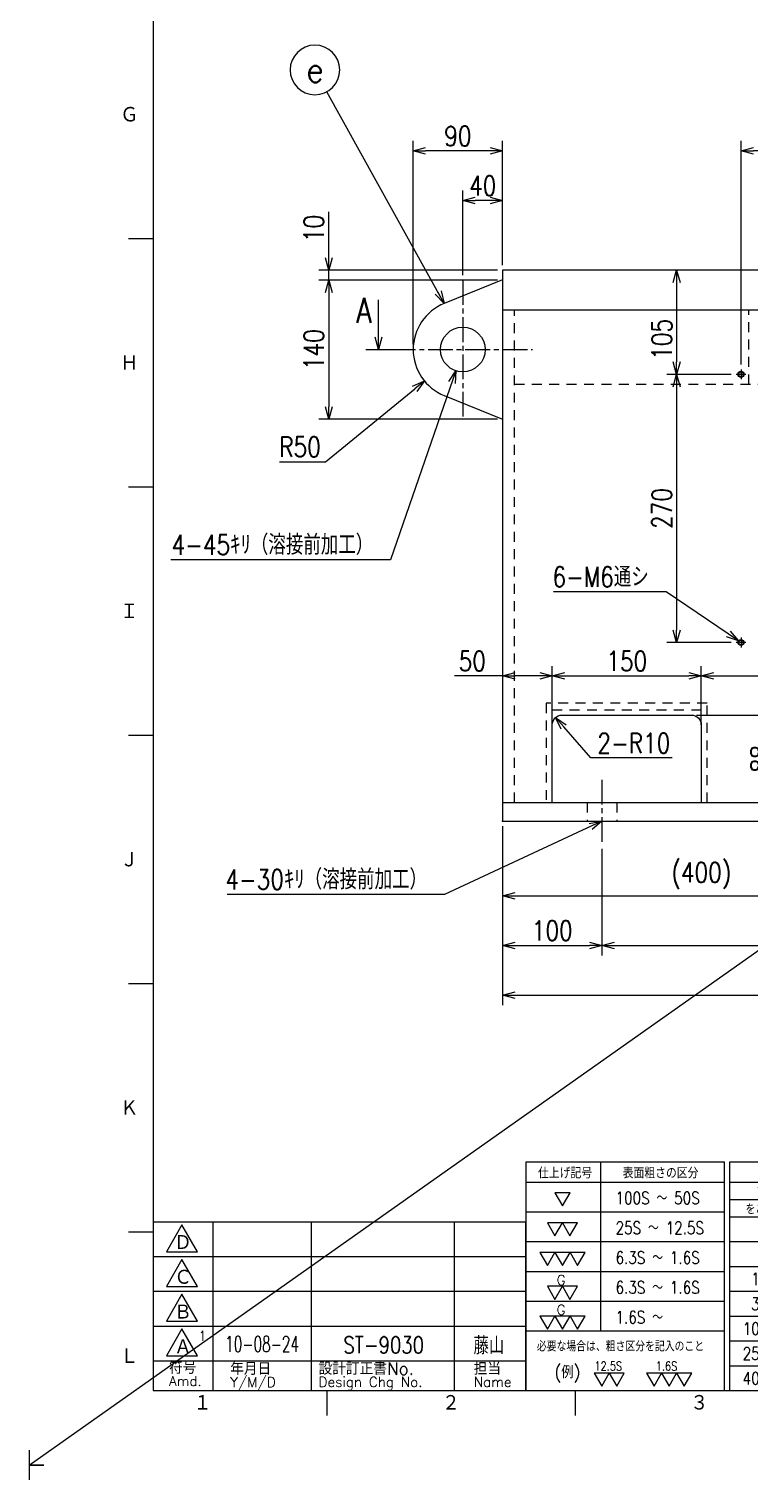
# Model space of a CAD drawing. Extents: x 0 to 4205, y 0 to 5940.
# Drawn here: x 0 to 726, y 2955 to 4416 of the extents above; entities that cross this region are included whole.
import ezdxf
from ezdxf.enums import TextEntityAlignment as Align

# ---------------------------------------------------------------- set-up
doc = ezdxf.new("R2010")
doc.units = 0
doc.header["$LTSCALE"] = 5
doc.linetypes.add('GEN3A', pattern=[3.5, 2, -1.5])
doc.linetypes.add('GEN7A', pattern=[7.5, 5, -0.75, 1, -0.75])
doc.layers.get('0').update_dxf_attribs({"linetype": 'CONTINUOUS'})
doc.layers.get('DEFPOINTS').update_dxf_attribs({"linetype": 'CONTINUOUS'})
for name, color, linetype in [('2', 5, 'CONTINUOUS'), ('3A', 6, 'GEN3A'), ('4', 3, 'CONTINUOUS'), ('5', 3, 'CONTINUOUS'), ('6', 52, 'CONTINUOUS'), ('7A', 4, 'GEN7A'), ('8', 1, 'CONTINUOUS'), ('_-', 7, 'CONTINUOUS'), ('RAHM2', 1, 'CONTINUOUS')]:
    doc.layers.add(name, color=color, linetype=linetype)
doc.styles.add('DIMENSION', font='monotxt.shx', dxfattribs={"bigfont": 'bigfont.shx'})
doc.styles.get("Standard").update_dxf_attribs({"font": 'romans.shx', "width": 0.8, "bigfont": 'extfont.shx'})
doc.dimstyles.new('GEN-ISO', dxfattribs={"dimscale": 5, "dimtxt": 4, "dimasz": 2.5, "dimexe": 2, "dimexo": 1, "dimgap": 1, "dimtad": 3, "dimdec": 3, "dimrnd": 0.001, "dimdsep": 46, "dimtxsty": 'Standard', "dimblk": 'OPEN30', "dimcen": 0, "dimclrt": 52, "dimadec": 0, "dimazin": 0, "dimtp": 0.1, "dimtm": 0.1, "dimtfac": 0.6, "dimtdec": 3, "dimtmove": 2, "dimatfit": 3, "dimldrblk": 'OPEN30', "dimfxl": 1, "dimarcsym": 0})
doc.dimstyles.new('GEN-ISO$4', dxfattribs={"dimscale": 5, "dimtxt": 4, "dimasz": 2.5, "dimexe": 2, "dimexo": 1, "dimgap": 1, "dimtad": 1, "dimtoh": 1, "dimdec": 3, "dimrnd": 0.001, "dimdsep": 46, "dimtxsty": 'Standard', "dimblk": 'OPEN30', "dimcen": 0, "dimclrt": 52, "dimadec": 0, "dimazin": 0, "dimtp": 0.1, "dimtm": 0.1, "dimtfac": 0.6, "dimtdec": 3, "dimtofl": 0, "dimtmove": 0, "dimatfit": 2, "dimldrblk": 'OPEN30', "dimfxl": 1, "dimarcsym": 0})

# ---------------------------------------------------------------- blocks, each defined once
blk = doc.blocks.new('1A1ﾌﾞﾋﾝ')
at = {"layer": 'RAHM2', "color": 5, "linetype": 'Continuous'}
for p, q in [((3, 594), (0, 594)), ((0, 594), (0, 591)), ((25, 579), (25, 15)), ((20, 247), (25, 247)), ((20, 197), (25, 197)), ((20, 147), (25, 147)), ((20, 97), (25, 97)), ((20, 47), (25, 47)), ((25, 15), (826, 15)), ((60, 10), (60, 15)), ((110, 10), (110, 15)), ((0, 3), (0, 0)), ((0, 0), (3, 0))]:
    blk.add_line(p, q, dxfattribs=at)
at = {"layer": 'RAHM2', "color": 7, "linetype": 'Continuous'}
for p, q in [((25, 49), (100, 49)), ((37, 49), (37, 15)), ((56.8, 49), (56.8, 15)), ((85.6, 49), (85.6, 15)), ((100, 15), (100, 49)), ((25, 42), (100, 42)), ((25, 35), (100, 35)), ((25, 28), (100, 28)), ((25, 21), (100, 21))]:
    blk.add_line(p, q, dxfattribs=at)
for points in [[(30.79, 48.41), (27.65, 42.97), (33.92, 42.97)], [(30.79, 41.41), (27.65, 35.97), (33.92, 35.97)], [(30.79, 34.41), (27.65, 28.97), (33.92, 28.97)], [(30.79, 27.41), (27.65, 21.97), (33.92, 21.97)]]:
    blk.add_lwpolyline(points, close=True, dxfattribs=at)
at = {"layer": 'RAHM2', "color": 5, "linetype": 'Continuous'}
for s, p in [('Ｇ', (18.36, 270.24)), ('Ｈ', (18.36, 220.24)), ('Ｉ', (18.36, 170.24)), ('Ｊ', (18.36, 120.24)), ('Ｋ', (18.36, 70.24)), ('Ｌ', (18.36, 20.24)), ('１', (33.1, 10.87)), ('２', (83.1, 10.87)), ('３', (133.1, 10.87))]:
    blk.add_text(s, height=3.31, dxfattribs=at).set_placement(p)
at = {"layer": 'RAHM2', "color": 7, "linetype": 'Continuous'}
for s, height, p in [('Ｄ', 3.2, (29.23, 43.2)), ('Ｃ', 3.2, (29.23, 36.2)), ('Ｂ', 3.2, (29.23, 29.2)), ('Ａ', 3.2, (29.23, 22.2)), ('符号', 2.5, (28.17, 18.37)), ('年月日', 2.5, (40.49, 18.14)), ('設計訂正書No.', 2.5, (58.29, 18.18)), ('担当', 2.5, (89.5, 18.18)), ('Amd.', 2, (28.17, 15.93)), ('Y/M/D', 2, (40.49, 15.7)), ('Design Chg No.', 2, (58.29, 15.75)), ('Name', 2, (89.5, 15.75))]:
    blk.add_text(s, height=height, dxfattribs=at).set_placement(p)
at = {"layer": 'RAHM2', "color": 5, "linetype": 'Continuous', "width": 0.7}
for tag, p in [('HEADER3', (35, 566.01)), ('HEADER4', (54.75, 566)), ('HEADER15', (74.49, 566)), ('HEADER16', (94.43, 566))]:
    blk.add_attdef(tag, text='', height=6, dxfattribs=at).set_placement(p, align=Align.MIDDLE)
at = {"layer": 'RAHM2', "color": 7, "linetype": 'Continuous'}
blk.add_attdef('HEADER5', text='', height=2.5, dxfattribs=at).set_placement((63.69, 559.1), align=Align.BOTTOM_RIGHT)
for tag, height, width, p in [('HEADER25', 3.2, 0.63, (46.91, 45.38)), ('HEADER23', 3.33, 0.8, (71.4, 45.2)), ('HEADER24', 3.5, 0.8, (92.57, 45.22)), ('HEADER1', 5, 0.9, (775.12, 45.15)), ('HEADER7', 5, 0.8, (590.38, 40.8)), ('GEN-TITLE-SCA', 4, 0.85, (677.79, 40.85)), ('HEADER22', 3.2, 0.63, (46.91, 38.38)), ('HEADER20', 3.33, 0.8, (71.4, 38.2)), ('HEADER21', 3.5, 0.8, (92.57, 38.22)), ('HEADER2', 6, 0.9, (774.89, 36.68)), ('HEADER19', 3.2, 0.63, (46.91, 31.38)), ('HEADER17', 3.33, 0.8, (71.4, 31.2)), ('HEADER18', 3.5, 0.8, (92.57, 31.22)), ('HEADER11', 3.2, 0.63, (46.91, 24.38)), ('HEADER9', 3.33, 0.8, (71.4, 24.2)), ('HEADER10', 3.5, 0.8, (92.57, 24.22)), ('HEADER14', 3.31, 0.8, (542.54, 17.82))]:
    blk.add_attdef(tag, text='', height=height, dxfattribs=dict(at, width=width)).set_placement(p, align=Align.MIDDLE)
at = {"layer": 'RAHM2', "color": 7, "linetype": 'Continuous', "width": 0.8}
blk.add_attdef('GEN-TITLE-DAT', text='', height=3.5, dxfattribs=at).set_placement((691.35, 39.1), align=Align.BOTTOM_LEFT)
at = {"layer": 'RAHM2', "color": 5, "linetype": 'Continuous'}
blk.add_attdef('HEADER6', text='', height=5.8, dxfattribs=at).set_placement((623.09, 17.9), align=Align.BOTTOM_RIGHT)
at = {"layer": 'RAHM2', "color": 5, "linetype": 'Continuous', "style": 'DIMENSION', "width": 1.2}
for tag, p in [('HEADER13', (629.56, 16.75)), ('HEADER12', (663.26, 16.72)), ('GEN-TITLE-DWG', (732.79, 16.74))]:
    blk.add_attdef(tag, text='', height=7.02, dxfattribs=at).set_placement(p, align=Align.BOTTOM_LEFT)
at = {"layer": 'RAHM2', "color": 5, "linetype": 'Continuous', "style": 'DIMENSION'}
blk.add_attdef('HEADER8', text='', height=7.02, dxfattribs=at).set_placement((824.55, 16.71), align=Align.BOTTOM_RIGHT)
blk = doc.blocks.new('_Open30')
at = {"color": 0, "linetype": 'ByBlock', "lineweight": -2}
for p, q in [((-1, 0.27), (0, 0)), ((0, 0), (-1, -0.27)), ((0, 0), (-1, 0))]:
    blk.add_line(p, q, dxfattribs=at)
blk = doc.blocks.new('*D174')
at = {"layer": '5', "color": 0, "lineweight": -2, "transparency": 16777216}
for p, q in [((476.6, 3791.6), (476.6, 3754.5)), ((526.6, 3720.1), (526.6, 3774.5)), ((476.6, 3764.5), (428.2, 3764.5)), ((514.1, 3764.5), (489.1, 3764.5))]:
    blk.add_line(p, q, dxfattribs=at)
at = {"layer": 'DEFPOINTS', "color": 0, "transparency": 16777216}
for p in [(476.6, 3796.6), (526.6, 3764.5), (526.6, 3715.1)]:
    blk.add_point(p, dxfattribs=at)
at = {"layer": '5', "color": 0, "lineweight": -2, "transparency": 16777216, "xscale": 12.5, "yscale": 12.5, "zscale": 12.5, "rotation": 180}
blk.add_blockref('_Open30', (476.6, 3764.5), dxfattribs=at)
at = {"layer": '5', "color": 0, "lineweight": -2, "transparency": 16777216, "xscale": 12.5, "yscale": 12.5, "zscale": 12.5}
blk.add_blockref('_Open30', (526.6, 3764.5), dxfattribs=at)
at = {"layer": '5', "color": 52, "transparency": 16777216, "insert": (446.1, 3779.5), "char_height": 20, "attachment_point": 5}
blk.add_mtext('50', dxfattribs=at)
blk = doc.blocks.new('*D175')
at = {"layer": '5', "color": 0, "lineweight": -2, "transparency": 16777216}
for p, q in [((676.6, 3720.1), (676.6, 3774.5)), ((539.1, 3764.5), (664.1, 3764.5))]:
    blk.add_line(p, q, dxfattribs=at)
at = {"layer": 'DEFPOINTS', "color": 0, "transparency": 16777216}
for p in [(676.6, 3764.5), (526.6, 3715.1), (676.6, 3715.1)]:
    blk.add_point(p, dxfattribs=at)
at = {"layer": '5', "color": 0, "lineweight": -2, "transparency": 16777216, "xscale": 12.5, "yscale": 12.5, "zscale": 12.5, "rotation": 180}
blk.add_blockref('_Open30', (526.6, 3764.5), dxfattribs=at)
at = {"layer": '5', "color": 0, "lineweight": -2, "transparency": 16777216, "xscale": 12.5, "yscale": 12.5, "zscale": 12.5}
blk.add_blockref('_Open30', (676.6, 3764.5), dxfattribs=at)
at = {"layer": '5', "color": 52, "transparency": 16777216, "insert": (601.6, 3779.5), "char_height": 20, "attachment_point": 5}
blk.add_mtext('150', dxfattribs=at)
blk = doc.blocks.new('*D176')
at = {"layer": '5', "color": 0, "lineweight": -2, "transparency": 16777216}
for p, q in [((1076.6, 3720.1), (1076.6, 3774.5)), ((689.1, 3764.5), (1064.1, 3764.5))]:
    blk.add_line(p, q, dxfattribs=at)
at = {"layer": 'DEFPOINTS', "color": 0, "transparency": 16777216}
for p in [(1076.6, 3764.5), (676.6, 3715.1), (1076.6, 3715.1)]:
    blk.add_point(p, dxfattribs=at)
at = {"layer": '5', "color": 0, "lineweight": -2, "transparency": 16777216, "xscale": 12.5, "yscale": 12.5, "zscale": 12.5, "rotation": 180}
blk.add_blockref('_Open30', (676.6, 3764.5), dxfattribs=at)
at = {"layer": '5', "color": 0, "lineweight": -2, "transparency": 16777216, "xscale": 12.5, "yscale": 12.5, "zscale": 12.5}
blk.add_blockref('_Open30', (1076.6, 3764.5), dxfattribs=at)
at = {"layer": '5', "color": 52, "transparency": 16777216, "insert": (876.6, 3779.5), "char_height": 20, "attachment_point": 5}
blk.add_mtext('400', dxfattribs=at)
blk = doc.blocks.new('*D179')
at = {"layer": '5', "color": 0, "lineweight": -2, "transparency": 16777216}
for p, q in [((671.6, 3725.1), (761.6, 3725.1)), ((751.6, 3649.6), (751.6, 3712.6)), ((681.6, 3637.1), (761.6, 3637.1))]:
    blk.add_line(p, q, dxfattribs=at)
at = {"layer": 'DEFPOINTS', "color": 0, "transparency": 16777216}
for p in [(666.6, 3725.1), (751.6, 3725.1), (676.6, 3637.1)]:
    blk.add_point(p, dxfattribs=at)
at = {"layer": '5', "color": 0, "lineweight": -2, "transparency": 16777216, "xscale": 12.5, "yscale": 12.5, "zscale": 12.5}
for p, rotation in [((751.6, 3725.1), 90), ((751.6, 3637.1), 270)]:
    blk.add_blockref('_Open30', p, dxfattribs=dict(at, rotation=rotation))
at = {"layer": '5', "color": 52, "transparency": 16777216, "insert": (736.6, 3681.1), "char_height": 20, "attachment_point": 5, "rotation": 90}
blk.add_mtext('88', dxfattribs=at)
blk = doc.blocks.new('*D305')
at = {"layer": '5', "color": 0, "lineweight": -2, "transparency": 16777216}
for p, q in [((565.3, 3681.9), (538.2, 3713.3)), ((647.2, 3681.9), (565.3, 3681.9))]:
    blk.add_line(p, q, dxfattribs=at)
at = {"layer": 'DEFPOINTS', "color": 0, "transparency": 16777216}
for p in [(530, 3722.7), (536.6, 3715.1)]:
    blk.add_point(p, dxfattribs=at)
at = {"layer": '5', "color": 0, "lineweight": -2, "transparency": 16777216, "xscale": 12.5, "yscale": 12.5, "zscale": 12.5, "rotation": 130.7946978537575}
blk.add_blockref('_Open30', (530, 3722.7), dxfattribs=at)
at = {"layer": '5', "color": 52, "transparency": 16777216, "insert": (608.7, 3696.9), "char_height": 20, "attachment_point": 5}
blk.add_mtext('2-R10', dxfattribs=at)
blk = doc.blocks.new('*D306')
at = {"layer": '5', "color": 0, "lineweight": -2, "transparency": 16777216}
for p, q in [((476.6, 3613.1), (476.6, 3533.1)), ((876.6, 3583.1), (876.6, 3533.1)), ((489.1, 3543.1), (864.1, 3543.1))]:
    blk.add_line(p, q, dxfattribs=at)
at = {"layer": 'DEFPOINTS', "color": 0, "transparency": 16777216}
for p in [(476.6, 3618.1), (876.6, 3588.1), (876.6, 3543.1)]:
    blk.add_point(p, dxfattribs=at)
at = {"layer": '5', "color": 0, "lineweight": -2, "transparency": 16777216, "xscale": 12.5, "yscale": 12.5, "zscale": 12.5, "rotation": 180}
blk.add_blockref('_Open30', (476.6, 3543.1), dxfattribs=at)
at = {"layer": '5', "color": 0, "lineweight": -2, "transparency": 16777216, "xscale": 12.5, "yscale": 12.5, "zscale": 12.5}
blk.add_blockref('_Open30', (876.6, 3543.1), dxfattribs=at)
at = {"layer": '5', "color": 52, "transparency": 16777216, "insert": (676.6, 3563.4), "char_height": 20, "attachment_point": 5}
blk.add_mtext('(400)', dxfattribs=at)
blk = doc.blocks.new('*D308')
at = {"layer": '5', "color": 0, "lineweight": -2, "transparency": 16777216}
for p, q in [((476.6, 3613.1), (476.6, 3483.1)), ((576.6, 3590.4), (576.6, 3483.1)), ((489.1, 3493.1), (564.1, 3493.1))]:
    blk.add_line(p, q, dxfattribs=at)
at = {"layer": 'DEFPOINTS', "color": 0, "transparency": 16777216}
for p in [(476.6, 3618.1), (576.6, 3595.4), (576.6, 3493.1)]:
    blk.add_point(p, dxfattribs=at)
at = {"layer": '5', "color": 0, "lineweight": -2, "transparency": 16777216, "xscale": 12.5, "yscale": 12.5, "zscale": 12.5, "rotation": 180}
blk.add_blockref('_Open30', (476.6, 3493.1), dxfattribs=at)
at = {"layer": '5', "color": 0, "lineweight": -2, "transparency": 16777216, "xscale": 12.5, "yscale": 12.5, "zscale": 12.5}
blk.add_blockref('_Open30', (576.6, 3493.1), dxfattribs=at)
at = {"layer": '5', "color": 52, "transparency": 16777216, "insert": (526.6, 3508.1), "char_height": 20, "attachment_point": 5}
blk.add_mtext('100', dxfattribs=at)
blk = doc.blocks.new('*D309')
at = {"layer": '5', "color": 0, "lineweight": -2, "transparency": 16777216}
for p, q in [((1176.6, 3590.4), (1176.6, 3483.1)), ((589.1, 3493.1), (1164.1, 3493.1))]:
    blk.add_line(p, q, dxfattribs=at)
at = {"layer": 'DEFPOINTS', "color": 0, "transparency": 16777216}
for p in [(576.6, 3595.4), (1176.6, 3595.4), (1176.6, 3493.1)]:
    blk.add_point(p, dxfattribs=at)
at = {"layer": '5', "color": 0, "lineweight": -2, "transparency": 16777216, "xscale": 12.5, "yscale": 12.5, "zscale": 12.5, "rotation": 180}
blk.add_blockref('_Open30', (576.6, 3493.1), dxfattribs=at)
at = {"layer": '5', "color": 0, "lineweight": -2, "transparency": 16777216, "xscale": 12.5, "yscale": 12.5, "zscale": 12.5}
blk.add_blockref('_Open30', (1176.6, 3493.1), dxfattribs=at)
at = {"layer": '5', "color": 52, "transparency": 16777216, "insert": (876.6, 3508.1), "char_height": 20, "attachment_point": 5}
blk.add_mtext('600', dxfattribs=at)
blk = doc.blocks.new('*D311')
at = {"layer": '5', "color": 0, "lineweight": -2, "transparency": 16777216}
for p, q in [((476.6, 3613.1), (476.6, 3433.1)), ((1276.6, 3613.1), (1276.6, 3433.1)), ((489.1, 3443.1), (1264.1, 3443.1))]:
    blk.add_line(p, q, dxfattribs=at)
at = {"layer": 'DEFPOINTS', "color": 0, "transparency": 16777216}
for p in [(476.6, 3618.1), (1276.6, 3618.1), (1276.6, 3443.1)]:
    blk.add_point(p, dxfattribs=at)
at = {"layer": '5', "color": 0, "lineweight": -2, "transparency": 16777216, "xscale": 12.5, "yscale": 12.5, "zscale": 12.5, "rotation": 180}
blk.add_blockref('_Open30', (476.6, 3443.1), dxfattribs=at)
at = {"layer": '5', "color": 0, "lineweight": -2, "transparency": 16777216, "xscale": 12.5, "yscale": 12.5, "zscale": 12.5}
blk.add_blockref('_Open30', (1276.6, 3443.1), dxfattribs=at)
at = {"layer": '5', "color": 52, "transparency": 16777216, "insert": (876.6, 3458.1), "char_height": 20, "attachment_point": 5}
blk.add_mtext('800', dxfattribs=at)
blk = doc.blocks.new('*D316')
at = {"layer": '5', "color": 0, "lineweight": -2, "transparency": 16777216}
for p, q in [((716.6, 4078.1), (716.6, 4303.1)), ((939.1, 4293.1), (729.1, 4293.1))]:
    blk.add_line(p, q, dxfattribs=at)
at = {"layer": 'DEFPOINTS', "color": 0, "transparency": 16777216}
for p in [(716.6, 4293.1), (716.6, 4073.1), (951.6, 4073.1)]:
    blk.add_point(p, dxfattribs=at)
at = {"layer": '5', "color": 0, "lineweight": -2, "transparency": 16777216, "xscale": 12.5, "yscale": 12.5, "zscale": 12.5, "rotation": 180}
blk.add_blockref('_Open30', (716.6, 4293.1), dxfattribs=at)
at = {"layer": '5', "color": 0, "lineweight": -2, "transparency": 16777216, "xscale": 12.5, "yscale": 12.5, "zscale": 12.5}
blk.add_blockref('_Open30', (951.6, 4293.1), dxfattribs=at)
at = {"layer": '5', "color": 52, "transparency": 16777216, "insert": (834.1, 4308.1), "char_height": 20, "attachment_point": 5}
blk.add_mtext('235', dxfattribs=at)
blk = doc.blocks.new('*D320')
at = {"layer": '5', "color": 0, "lineweight": -2, "transparency": 16777216}
for p, q in [((711.6, 4173.1), (641.8, 4173.1)), ((651.8, 4160.6), (651.8, 4080.6)), ((706.6, 4068.1), (641.8, 4068.1))]:
    blk.add_line(p, q, dxfattribs=at)
at = {"layer": 'DEFPOINTS', "color": 0, "transparency": 16777216}
for p in [(716.6, 4173.1), (651.8, 4068.1), (711.6, 4068.1)]:
    blk.add_point(p, dxfattribs=at)
at = {"layer": '5', "color": 0, "lineweight": -2, "transparency": 16777216, "xscale": 12.5, "yscale": 12.5, "zscale": 12.5}
for p, rotation in [((651.8, 4173.1), 90), ((651.8, 4068.1), 270)]:
    blk.add_blockref('_Open30', p, dxfattribs=dict(at, rotation=rotation))
at = {"layer": '5', "color": 52, "transparency": 16777216, "insert": (636.8, 4103.4), "char_height": 20, "attachment_point": 5, "rotation": 90}
blk.add_mtext('105', dxfattribs=at)
blk = doc.blocks.new('*D321')
at = {"layer": '5', "color": 0, "lineweight": -2, "transparency": 16777216}
for p, q in [((651.8, 4055.6), (651.8, 3810.6)), ((706.6, 3798.1), (641.8, 3798.1))]:
    blk.add_line(p, q, dxfattribs=at)
at = {"layer": 'DEFPOINTS', "color": 0, "transparency": 16777216}
for p in [(711.6, 4068.1), (651.8, 3798.1), (711.6, 3798.1)]:
    blk.add_point(p, dxfattribs=at)
at = {"layer": '5', "color": 0, "lineweight": -2, "transparency": 16777216, "xscale": 12.5, "yscale": 12.5, "zscale": 12.5}
for p, rotation in [((651.8, 4068.1), 90), ((651.8, 3798.1), 270)]:
    blk.add_blockref('_Open30', p, dxfattribs=dict(at, rotation=rotation))
at = {"layer": '5', "color": 52, "transparency": 16777216, "insert": (636.8, 3933.1), "char_height": 20, "attachment_point": 5, "rotation": 90}
blk.add_mtext('270', dxfattribs=at)
blk = doc.blocks.new('*D334')
at = {"layer": '5', "color": 0, "lineweight": -2, "transparency": 16777216}
for p, q in [((301.6, 4185.6), (301.6, 4231.8)), ((471.6, 4173.1), (291.6, 4173.1)), ((301.6, 4163.1), (301.6, 4173.1)), ((471.6, 4163.1), (291.6, 4163.1)), ((301.6, 4150.6), (301.6, 4138.1))]:
    blk.add_line(p, q, dxfattribs=at)
at = {"layer": 'DEFPOINTS', "color": 0, "transparency": 16777216}
for p in [(301.6, 4173.1), (476.6, 4173.1), (476.6, 4163.1)]:
    blk.add_point(p, dxfattribs=at)
at = {"layer": '5', "color": 0, "lineweight": -2, "transparency": 16777216, "xscale": 12.5, "yscale": 12.5, "zscale": 12.5}
for p, rotation in [((301.6, 4173.1), 270), ((301.6, 4163.1), 90)]:
    blk.add_blockref('_Open30', p, dxfattribs=dict(at, rotation=rotation))
at = {"layer": '5', "color": 52, "transparency": 16777216, "insert": (286.6, 4215), "char_height": 20, "attachment_point": 5, "rotation": 90}
blk.add_mtext('10', dxfattribs=at)
blk = doc.blocks.new('*D335')
at = {"layer": '5', "color": 0, "lineweight": -2, "transparency": 16777216}
for p, q in [((471.6, 4163.1), (291.6, 4163.1)), ((301.6, 4150.6), (301.6, 4035.6)), ((471.6, 4023.1), (291.6, 4023.1))]:
    blk.add_line(p, q, dxfattribs=at)
at = {"layer": 'DEFPOINTS', "color": 0, "transparency": 16777216}
for p in [(476.6, 4163.1), (301.6, 4023.1), (476.6, 4023.1)]:
    blk.add_point(p, dxfattribs=at)
at = {"layer": '5', "color": 0, "lineweight": -2, "transparency": 16777216, "xscale": 12.5, "yscale": 12.5, "zscale": 12.5}
for p, rotation in [((301.6, 4163.1), 90), ((301.6, 4023.1), 270)]:
    blk.add_blockref('_Open30', p, dxfattribs=dict(at, rotation=rotation))
at = {"layer": '5', "color": 52, "transparency": 16777216, "insert": (286.6, 4093.1), "char_height": 20, "attachment_point": 5, "rotation": 90}
blk.add_mtext('140', dxfattribs=at)
blk = doc.blocks.new('*D279')
at = {"layer": '5', "color": 0, "lineweight": -2, "transparency": 16777216}
for p, q in [((436.6, 4168.1), (436.6, 4253.1)), ((476.6, 4178.1), (476.6, 4253.1)), ((464.1, 4243.1), (449.1, 4243.1))]:
    blk.add_line(p, q, dxfattribs=at)
at = {"layer": 'DEFPOINTS', "color": 0, "transparency": 16777216}
for p in [(436.6, 4243.1), (476.6, 4173.1), (436.6, 4163.1)]:
    blk.add_point(p, dxfattribs=at)
at = {"layer": '5', "color": 0, "lineweight": -2, "transparency": 16777216, "xscale": 12.5, "yscale": 12.5, "zscale": 12.5, "rotation": 180}
blk.add_blockref('_Open30', (436.6, 4243.1), dxfattribs=at)
at = {"layer": '5', "color": 0, "lineweight": -2, "transparency": 16777216, "xscale": 12.5, "yscale": 12.5, "zscale": 12.5}
blk.add_blockref('_Open30', (476.6, 4243.1), dxfattribs=at)
at = {"layer": '5', "color": 52, "transparency": 16777216, "insert": (456.6, 4258.1), "char_height": 20, "attachment_point": 5}
blk.add_mtext('40', dxfattribs=at)
blk = doc.blocks.new('*D280')
at = {"layer": '5', "color": 0, "lineweight": -2, "transparency": 16777216}
for p, q in [((386.6, 4098.1), (386.6, 4303.1)), ((476.6, 4178.1), (476.6, 4303.1)), ((464.1, 4293.1), (399.1, 4293.1))]:
    blk.add_line(p, q, dxfattribs=at)
at = {"layer": 'DEFPOINTS', "color": 0, "transparency": 16777216}
for p in [(386.6, 4293.1), (476.6, 4173.1), (386.6, 4093.1)]:
    blk.add_point(p, dxfattribs=at)
at = {"layer": '5', "color": 0, "lineweight": -2, "transparency": 16777216, "xscale": 12.5, "yscale": 12.5, "zscale": 12.5, "rotation": 180}
blk.add_blockref('_Open30', (386.6, 4293.1), dxfattribs=at)
at = {"layer": '5', "color": 0, "lineweight": -2, "transparency": 16777216, "xscale": 12.5, "yscale": 12.5, "zscale": 12.5}
blk.add_blockref('_Open30', (476.6, 4293.1), dxfattribs=at)
at = {"layer": '5', "color": 52, "transparency": 16777216, "insert": (431.6, 4308.1), "char_height": 20, "attachment_point": 5}
blk.add_mtext('90', dxfattribs=at)
blk = doc.blocks.new('*D281')
at = {"layer": '5', "color": 0, "lineweight": -2, "transparency": 16777216}
for p, q in [((298.3, 3980.1), (388.2, 4053.6)), ((252.1, 3980.1), (298.3, 3980.1))]:
    blk.add_line(p, q, dxfattribs=at)
at = {"layer": 'DEFPOINTS', "color": 0, "transparency": 16777216}
for p in [(436.6, 4093.1), (397.9, 4061.5)]:
    blk.add_point(p, dxfattribs=at)
at = {"layer": '5', "color": 0, "lineweight": -2, "transparency": 16777216, "xscale": 12.5, "yscale": 12.5, "zscale": 12.5, "rotation": 39.25975723093248}
blk.add_blockref('_Open30', (397.9, 4061.5), dxfattribs=at)
at = {"layer": '5', "color": 52, "transparency": 16777216, "insert": (272.7, 3995.1), "char_height": 20, "attachment_point": 5}
blk.add_mtext('R50', dxfattribs=at)
blk = doc.blocks.new('GENBALLOON1')
blk.add_circle((0, 0), 5)
at = {"flags": 1}
blk.add_attdef('GEN_PARENT', text='', height=2.5, dxfattribs=at).set_placement((0, 0), align=Align.MIDDLE)
blk.add_attdef('REF_NO', text='', height=3.5).set_placement((0, 0), align=Align.MIDDLE)
at = {"color": 7, "flags": 1}
for tag, p in [('5GENINF', (6.43, 0.96)), ('6GENINF', (6.43, 0.63)), ('7GENINF', (6.43, 0.3)), ('8GENINF', (6.43, -0.04)), ('9GENINF', (6.43, -0.37)), ('3GENINF', (6.43, -2.34)), ('4GENINF', (6.43, -2.67)), ('10GENINF', (6.43, -0.7)), ('11GENINF', (6.43, -1)), ('12GENINF', (6.43, -1.34)), ('13GENINF', (6.43, -1.67)), ('14GENINF', (6.43, -2)), ('15GENINF', (6.43, -3)), ('20GENINF', (6.43, -4.7)), ('21GENINF', (6.43, -5.04)), ('22GENINF', (6.43, -5.37)), ('16GENINF', (6.43, -3.34)), ('17GENINF', (6.43, -3.7)), ('18GENINF', (6.43, -4.04)), ('19GENINF', (6.43, -4.37))]:
    blk.add_attdef(tag, p, '', height=0.2, dxfattribs=at)
blk = doc.blocks.new('A$C31AE6F73')
for p, q in [((75, 230), (75, 60)), ((0, 210), (200, 210)), ((205, 210), (625, 210)), ((325, 210), (325, 0)), ((475, 210), (475, 0)), ((630, 210), (900, 210)), ((750, 210), (750, 0)), ((825, 210), (825, 0)), ((205, 192.5), (625, 192.5)), ((265, 192.5), (265, 0)), ((400, 192.5), (400, 0)), ((550, 192.5), (550, 0)), ((630, 195), (750, 195)), ((690, 195), (690, 0)), ((630, 180), (900, 180)), ((205, 175), (625, 175)), ((0, 60), (200, 60))]:
    blk.add_line(p, q)
for points in [[(36.9, 185.9), (44.5, 199), (29.3, 199), (36.9, 185.9)], [(29.3, 155.9), (36.8, 169), (21.7, 169), (29.3, 155.9)], [(44.4, 155.9), (52, 169), (36.8, 169), (44.4, 155.9)], [(21.7, 125.9), (29.3, 139), (14.1, 139), (21.7, 125.9)], [(36.9, 125.9), (44.5, 139), (29.3, 139), (36.9, 125.9)], [(52, 125.9), (59.6, 139), (44.5, 139), (52, 125.9)], [(29.3, 91.8), (36.8, 105), (21.7, 105), (29.3, 91.8)], [(44.4, 91.8), (52, 105), (36.8, 105), (44.4, 91.8)], [(21.7, 61.8), (29.3, 75), (14.1, 75), (21.7, 61.8)], [(36.9, 61.8), (44.5, 75), (29.3, 75), (36.9, 61.8)], [(52, 61.8), (59.6, 75), (44.5, 75), (52, 61.8)], [(76.4, 4.4), (84, 17.5), (68.8, 17.5), (76.4, 4.4)], [(91.6, 4.4), (99.1, 17.5), (84, 17.5), (91.6, 4.4)], [(129.1, 4.4), (136.7, 17.5), (121.5, 17.5), (129.1, 4.4)], [(144.2, 4.4), (151.8, 17.5), (136.7, 17.5), (144.2, 4.4)], [(159.4, 4.4), (167, 17.5), (151.8, 17.5), (159.4, 4.4)]]:
    blk.add_lwpolyline(points, close=True)
at = {"layer": '2'}
for points in [[(0, 0), (200, 0), (200, 230), (0, 230)], [(205, 0), (625, 0), (625, 230), (205, 230)], [(630, 0), (900, 0), (900, 230), (630, 230)]]:
    blk.add_lwpolyline(points, close=True, dxfattribs=at)
at = {"layer": '4'}
for p, q in [((0, 180), (200, 180)), ((0, 150), (200, 150)), ((205, 150), (625, 150)), ((630, 157.5), (825, 157.5)), ((630, 135), (825, 135)), ((0, 120), (200, 120)), ((205, 125), (325, 125)), ((400, 122.5), (475, 122.5)), ((550, 125), (625, 125)), ((630, 112.5), (900, 112.5)), ((0, 90), (200, 90)), ((205, 100), (625, 100)), ((630, 90), (825, 90)), ((205, 75), (625, 75)), ((630, 67.5), (900, 67.5)), ((205, 50), (325, 50)), ((400, 47.5), (475, 47.5)), ((550, 50), (625, 50)), ((630, 45), (900, 45)), ((205, 25), (625, 25)), ((630, 22.5), (900, 22.5))]:
    blk.add_line(p, q, dxfattribs=at)
at = {"width": 0.9}
for s, height, p in [('仕上げ記号', 11, (39.5, 213.6)), ('表面粗さの区分', 11, (135.6, 213.6)), ('寸 法 区 分', 10, (261.9, 196.1)), ('平\u3000行\u3000度\u3000mm', 10, (415.1, 196.1)), ('直\u3000角\u3000度\u3000mm', 10, (565.1, 196.1)), ('寸 法 区 分', 10, (686.9, 197.3)), ('機械加工', 11.5, (788.2, 195.4)), ('製缶加工', 11.5, (858.1, 195.4)), ('をこえ', 10, (661, 181.3)), ('以\u3000下', 10, (721, 181.3)), ('%%P', 10, (787.7, 182)), ('%%P', 10, (862.7, 182)), ('をこえ', 10, (236, 177.5)), ('以\u3000下', 10, (296, 177.5)), ('機械加工', 10, (363.2, 178.1)), ('製缶加工', 10, (436.5, 178.1)), ('機械加工', 10, (513.2, 178.1)), ('製缶加工', 10, (586.5, 178.1))]:
    blk.add_text(s, height=height, dxfattribs=at).set_placement(p, align=Align.CENTER)
for s, p in [('表\u3000示\u3000外\u3000幾\u3000何\u3000公\u3000差', (417.4, 213.3)), ('表\u3000示\u3000外\u3000公\u3000差', (767.5, 213.3))]:
    blk.add_text(s, height=14).set_placement(p, align=Align.CENTER)
for s, height, width, p in [('100S ～ 50S', 12.5, 0.8, (90.3, 187.6)), ('25S ～ 12.5S', 12.5, 0.8, (90.3, 157.6)), ('0.1', 12.5, 0.8, (777.1, 162.4)), ('0.2', 12.5, 0.8, (777.1, 139.9)), ('1', 12.5, 0.8, (856.5, 141.5)), ('6.3S ～ 1.6S', 12.5, 0.8, (90.3, 127.6)), ('0.3', 12.5, 0.8, (777.1, 117.4)), ('6.3S ～ 1.6S', 12.5, 0.8, (90.3, 97.6)), ('0.5', 12.5, 0.8, (777.1, 94.9)), ('2', 12.5, 0.8, (856.5, 83.2)), ('1.6S ～ ', 12.5, 0.8, (90.3, 67.6)), ('0.8', 12.5, 0.8, (777.1, 72.4)), ('1.0', 12.5, 0.8, (777.1, 49.9)), ('3', 12.5, 0.8, (856.5, 50.3)), ('必要な場合は、粗さ区分を記入のこと', 10, 0.9, (11.1, 39.5)), ('1.5', 12.5, 0.8, (777.1, 27.4)), ('4', 12.5, 0.8, (856.5, 27.8)), ('(例)', 12.5, 0.9, (28.9, 12.3)), ('12.5S', 9, 0.8, (69.1, 20.2)), ('1.6S', 9, 0.8, (130.8, 20.2)), ('6', 12.5, 0.8, (856.5, 2.8))]:
    blk.add_text(s, height=height, dxfattribs=dict(width=width)).set_placement(p)
for s, width, p in [('30', 0.8, (312.8, 156.1)), ('0.05', 0.7, (393, 156.1)), ('0.5', 0.8, (446.5, 156.1)), ('0.1', 0.7, (544.2, 156.1)), ('0.5', 0.8, (596.5, 156.1)), ('4', 0.8, (737.8, 162.4)), ('4', 0.8, (677.5, 139.9)), ('16', 0.8, (737.8, 139.9)), ('30', 0.8, (252.5, 131.1)), ('100', 0.8, (312.8, 131.1)), ('1.0', 0.8, (446.5, 131.1)), ('1.5', 0.8, (596.5, 131.1)), ('100', 0.8, (252.5, 106.1)), ('300', 0.8, (312.8, 106.1)), ('0.05 ～ 0.1', 0.7, (395.4, 117.3)), ('2.0', 0.8, (446.5, 106.1)), ('0.1 ～ 0.2', 0.7, (544.2, 117.3)), ('2.5', 0.8, (596.5, 106.1)), ('16', 0.8, (677.5, 117.4)), ('63', 0.8, (737.8, 117.4)), ('63', 0.8, (677.5, 94.9)), ('250', 0.8, (737.8, 94.9)), ('300', 0.8, (252.5, 81.1)), ('1000', 0.8, (312.8, 81.1)), ('0.1 ～ 0.2', 0.7, (393, 81.1)), ('2.5', 0.8, (446.5, 81.1)), ('0.2 ～ 0.4', 0.7, (544.2, 81.1)), ('3.5', 0.8, (596.5, 81.1)), ('250', 0.8, (677.5, 72.4)), ('1000', 0.8, (737.8, 72.4)), ('1000', 0.8, (252.5, 56.1)), ('2500', 0.8, (312.8, 56.1)), ('3.0', 0.8, (446.5, 56.1)), ('5.0', 0.8, (596.5, 56.1)), ('1000', 0.8, (677.5, 49.9)), ('2000', 0.8, (737.8, 49.9)), ('0.2 ～ 0.4', 0.7, (393, 42.3)), ('0.4 ～ 0.8', 0.7, (544.2, 42.3)), ('2500', 0.8, (252.5, 31.1)), ('4000', 0.8, (312.8, 31.1)), ('4.0', 0.8, (446.5, 31.1)), ('7.0', 0.8, (596.5, 31.1)), ('2000', 0.8, (677.5, 27.4)), ('4000', 0.8, (737.8, 27.4)), ('4000', 0.8, (252.5, 6.1)), ('0.5', 0.7, (393, 6.1)), ('5.0', 0.8, (446.5, 6.1)), ('4000', 0.8, (677.5, 3.6))]:
    blk.add_text(s, height=12.5, dxfattribs=dict(width=width)).set_placement(p, align=Align.RIGHT)
for p in [(40, 106.3), (40, 76.3)]:
    blk.add_text('G', height=10).set_placement(p, align=Align.RIGHT)

msp = doc.modelspace()

# ---------------------------------------------------------------- linework, layer by layer
at = {"layer": '2'}
for p, q in [((1276.5746, 4173.1495), (476.5746, 4173.1495)), ((476.5746, 4173.1495), (476.5746, 3618.1495)), ((476.5746, 4133.1495), (1276.5746, 4133.1495)), ((339.0746, 4093.1495), (364.0746, 4093.1495)), ((476.5746, 3637.1495), (1276.5746, 3637.1495)), ((476.5746, 3618.1495), (1276.5746, 3618.1495))]:
    msp.add_line(p, q, dxfattribs=at)
for points in [[(476.5746, 4163.1495), (417.9039, 4139.5327, 0.67544468), (417.9039, 4046.7662), (476.5746, 4023.1495)], [(526.5746, 3637.1495), (526.5746, 3715.1495, -0.414213562), (536.5746, 3725.1495), (666.5746, 3725.1495, -0.414213562), (676.5746, 3715.1495), (676.5746, 3637.1495)]]:
    msp.add_lwpolyline(points, format="xyb", dxfattribs=at)
for centre, radius in [((436.5746, 4093.1495), 22.5), ((716.5746, 4068.1495), 2.5), ((716.5746, 3798.1495), 2.5)]:
    msp.add_circle(centre, radius, dxfattribs=at)
at = {"layer": '3A'}
for p, q in [((488.5746, 3637.1495), (488.5746, 4133.1495)), ((724.5746, 4058.1495), (724.5746, 4133.1495)), ((526.5746, 3715.1495), (526.5746, 3737.1495)), ((676.5746, 3730.1495), (526.5746, 3730.1495)), ((676.5746, 3715.1495), (676.5746, 3737.1495)), ((561.5746, 3637.1495), (561.5746, 3618.1495)), ((591.5746, 3637.1495), (591.5746, 3618.1495))]:
    msp.add_line(p, q, dxfattribs=at)
for points in [[(488.5746, 4058.1495), (1028.5746, 4058.1495), (1028.5746, 4133.1495)], [(682.5746, 3637.1495), (682.5746, 3737.1495), (520.5746, 3737.1495), (520.5746, 3637.1495)]]:
    msp.add_lwpolyline(points, dxfattribs=at)
at = {"layer": '4'}
for centre in [(716.5746, 4068.1495), (716.5746, 3798.1495)]:
    msp.add_circle(centre, 3, dxfattribs=at)
at = {"layer": '7A'}
for p, q in [((436.5746, 4163.1495), (436.5746, 4023.1495)), ((364.0746, 4093.1495), (506.5746, 4093.1495)), ((721.5746, 4068.1495), (711.5746, 4068.1495)), ((716.5746, 4073.1495), (716.5746, 4063.1495)), ((716.5746, 3803.1495), (716.5746, 3793.1495)), ((721.5746, 3798.1495), (711.5746, 3798.1495)), ((576.5746, 3659.9757), (576.5746, 3595.3871))]:
    msp.add_line(p, q, dxfattribs=at)
at = {"layer": '8'}
msp.add_line((0, 2970), (4205, 5940), dxfattribs=at)
at = {"layer": '_-'}
msp.add_point((476.5746, 3618.1495), dxfattribs=at)
msp.add_point((476.5746, 3618.1495), dxfattribs=at)
msp.add_point((476.5746, 3618.1495), dxfattribs=at)
msp.add_point((476.5746, 3618.1495), dxfattribs=at)
msp.add_point((476.5746, 3618.1495), dxfattribs=at)
msp.add_point((476.5746, 3618.1495), dxfattribs=at)

# ---------------------------------------------------------------- block references
at = {"layer": '2'}
ref = msp.add_blockref('1A1ﾌﾞﾋﾝ', (0, 2970), dxfattribs=dict(at, xscale=5, yscale=5, zscale=5))
ref.add_attrib('HEADER9', 'ST-9030', dxfattribs={"layer": 'RAHM2', "color": 7, "linetype": 'Continuous', "height": 16.655, "width": 0.8}).set_placement((356.9777, 3090.989), align=Align.MIDDLE)
ref.add_attrib('HEADER10', '藤山', dxfattribs={"layer": 'RAHM2', "color": 7, "linetype": 'Continuous', "height": 17.5, "width": 0.8}).set_placement((462.8377, 3091.1241), align=Align.MIDDLE)
ref.add_attrib('HEADER11', '10-08-24', dxfattribs={"layer": 'RAHM2', "color": 7, "linetype": 'Continuous', "height": 16, "width": 0.63}).set_placement((234.5348, 3091.9219), align=Align.MIDDLE)
at = {"layer": '2', "xscale": 5, "yscale": 5, "zscale": 5}
msp.add_blockref('1A1ﾌﾞﾋﾝ', (0, 0), dxfattribs=at)
at = {"layer": '5'}
ref = msp.add_blockref('GENBALLOON1', (287.7414, 4374.5845), dxfattribs=dict(at, xscale=-5, yscale=5, zscale=5))
ref.add_attrib('REF_NO', 'e', dxfattribs={"color": 7, "height": 25, "width": 0.9}).set_placement((287.7414, 4374.5845), align=Align.MIDDLE_CENTER)
at = {"layer": '6'}
msp.add_blockref('A$C31AE6F73', (500, 3045), dxfattribs=at)

# ---------------------------------------------------------------- texts
at = {"layer": '5', "color": 52, "char_height": 20, "attachment_point": 6}
for s, insert in [('4-45ｷﾘ（溶接前加工）', (346.4481, 3896.3552)), ('6-M6通シ', (623.6987, 3864.2132)), ('4-30ｷﾘ（溶接前加工）', (400.5618, 3559.4653))]:
    msp.add_mtext(s, dxfattribs=dict(at, insert=insert))
at = {"layer": '6', "width": 0.8}
msp.add_text('A', height=25, dxfattribs=at).set_placement((329.484, 4120.11))
at = {"layer": '6', "insert": (171.148, 3105.1485), "char_height": 10, "attachment_point": 1}
msp.add_mtext_dynamic_manual_height_columns('1', width=12.417786, gutter_width=87.5, heights=[0], dxfattribs=at)

# ---------------------------------------------------------------- dimensions: what is measured, and where the dimension line sits
at = {"layer": '5'}
for base, p1, p2, override, picture, middle in [((386.5746, 4293.1495), (476.5746, 4173.1495), (386.5746, 4093.1495), {"dimtmove": 0}, '*D280', (431.5746, 4308.1495)), ((716.5746, 4293.1495), (951.5746, 4073.1495), (716.5746, 4073.1495), {"dimse1": 1, "dimtmove": 1}, '*D316', (834.0746, 4308.1495)), ((436.5746, 4243.1495), (476.5746, 4173.1495), (436.5746, 4163.1495), {"dimtmove": 0}, '*D279', (456.5746, 4258.1495)), ((676.5746, 3764.5378), (526.5746, 3715.1495), (676.5746, 3715.1495), {"dimse1": 1, "dimtmove": 1}, '*D175', (601.5746, 3779.5378)), ((1076.5746, 3764.5378), (676.5746, 3715.1495), (1076.5746, 3715.1495), {"dimse1": 1, "dimtmove": 1}, '*D176', (876.5746, 3779.5378)), ((876.5746, 3543.1495), (476.5746, 3618.1495), (876.5746, 3588.1495), {"dimpost": '(<>)', "dimtp": 0.027, "dimtm": 0, "dimtmove": 0}, '*D306', (676.5746, 3563.3876)), ((576.5746, 3493.1495), (476.5746, 3618.1495), (576.5746, 3595.3871), {"dimtmove": 0}, '*D308', (526.5746, 3508.1495)), ((1276.5746, 3443.1495), (476.5746, 3618.1495), (1276.5746, 3618.1495), {"dimtmove": 0}, '*D311', (876.5746, 3458.1495)), ((1176.5746, 3493.1495), (576.5746, 3595.3871), (1176.5746, 3595.3871), {"dimse1": 1, "dimtmove": 1}, '*D309', (876.5746, 3508.1495))]:
    dim = msp.add_linear_dim(base=base, p1=p1, p2=p2, dimstyle='GEN-ISO', override=override, dxfattribs=at)
    dim.commit()
    dim.dimension.update_dxf_attribs({"geometry": picture, "text_midpoint": middle})
for base, p1, p2, override, picture, middle in [((301.5746, 4173.1495), (476.5746, 4163.1495), (476.5746, 4173.1495), {"dimtmove": 0}, '*D334', (286.5746, 4214.959)), ((301.5746, 4023.1495), (476.5746, 4163.1495), (476.5746, 4023.1495), {"dimtmove": 0}, '*D335', (286.5746, 4093.1495)), ((651.7841, 3798.1495), (711.5746, 4068.1495), (711.5746, 3798.1495), {"dimse1": 1, "dimtmove": 1}, '*D321', (636.7841, 3933.1495)), ((751.5746, 3725.1495), (676.5746, 3637.1495), (666.5746, 3725.1495), {"dimtmove": 0}, '*D179', (736.5746, 3681.1495))]:
    dim = msp.add_linear_dim(base=base, p1=p1, p2=p2, angle=90, dimstyle='GEN-ISO', override=override, dxfattribs=at)
    dim.commit()
    dim.dimension.update_dxf_attribs({"geometry": picture, "text_midpoint": middle})
dim = msp.add_linear_dim(base=(651.7841, 4068.1495), p1=(716.5746, 4173.1495), p2=(711.5746, 4068.1495), angle=90, dimstyle='GEN-ISO', override={"dimtmove": 0}, dxfattribs=at)
dim.commit()
dim.dimension.update_dxf_attribs({"geometry": '*D320', "text_midpoint": (651.7841, 4103.3859), "dimtype": 160})
dim = msp.add_radius_dim(center=(436.5746, 4093.1495), mpoint=(397.8604, 4061.5076), dimstyle='GEN-ISO$4', override={"dimatfit": 3}, dxfattribs=at)
dim.commit()
dim.dimension.update_dxf_attribs({"geometry": '*D281', "text_midpoint": (272.6829, 3980.0977), "dimtype": 164})
dim = msp.add_linear_dim(base=(526.5746, 3764.5378), p1=(476.5746, 3796.5729), p2=(526.5746, 3715.1495), dimstyle='GEN-ISO', override={"dimtmove": 0}, dxfattribs=at)
dim.commit()
dim.dimension.update_dxf_attribs({"geometry": '*D174', "text_midpoint": (446.1222, 3764.5378), "dimtype": 160})
dim = msp.add_radius_dim(center=(536.5746, 3715.1495), mpoint=(530.0411, 3722.72), text='2-<>', dimstyle='GEN-ISO$4', override={"dimatfit": 3}, dxfattribs=at)
dim.commit()
dim.dimension.update_dxf_attribs({"geometry": '*D305', "text_midpoint": (608.7392, 3681.9075), "dimtype": 164})

# ---------------------------------------------------------------- leaders
at = {"layer": '5', "linetype": 'Continuous'}
msp.add_leader([(417.9039, 4139.5327), (299.8525, 4352.714)], dimstyle='GEN-ISO', dxfattribs=at)
at = {"layer": '5'}
msp.add_leader([(351.5746, 4093.1495), (351.5746, 4143.1495)], dimstyle='GEN-ISO', dxfattribs=at)
at = {"layer": '5', "annotation_type": 0, "has_hookline": 1, "hookline_direction": 1}
for points, text_width in [([(429.6894, 4071.7288), (363.9481, 3881.3552), (351.4481, 3881.3552)], 203.7333), ([(714.0909, 3799.8321), (641.1987, 3849.2132), (628.6987, 3849.2132)], 96), ([(576.5746, 3618.1495), (418.0618, 3544.4653), (405.5618, 3544.4653)], 201.0667)]:
    msp.add_leader(points, dimstyle='GEN-ISO', override={"dimpost": '(<>)', "dimtp": 0.027, "dimtm": 0}, dxfattribs=dict(at, text_width=text_width))

doc.saveas('drawing.dxf')
